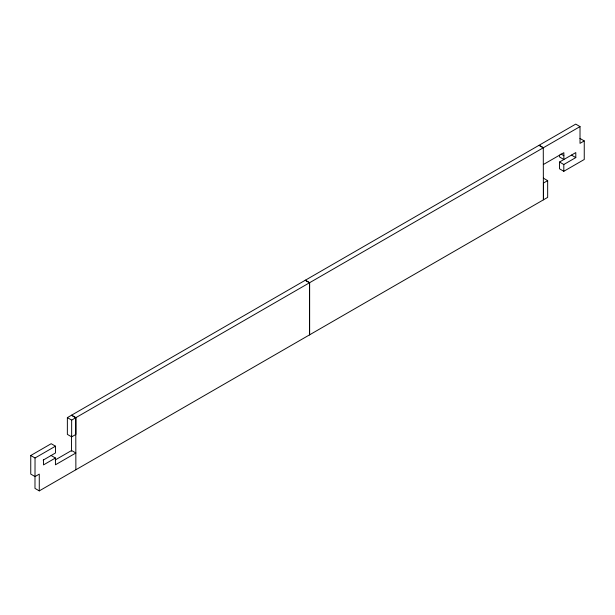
<?xml version="1.0" encoding="UTF-8"?>
<svg xmlns="http://www.w3.org/2000/svg" width="615" height="615" viewBox="0 0 615 615"><rect width="100%" height="100%" fill="white"/><g stroke="black" fill="none" stroke-linecap="round" stroke-linejoin="round"><path stroke-width="0.92" d="M67.373 417.623L67.358 434.39L71.648 436.865L75.891 434.421L75.899 417.662L71.609 415.179L67.373 417.623L71.663 420.107L75.899 417.662M71.648 436.865L71.663 420.107M543.376 178.15L547.665 180.626L547.665 197.392L39.275 490.885L34.978 488.402L35.04 457.983L55.481 446.183L55.481 452.971L43.181 460.128M543.276 147.8L538.986 145.325L71.448 415.256L75.745 417.731L543.276 147.8L543.406 199.829L543.429 183.07L547.665 180.626M580.022 126.598L543.414 147.723L539.124 145.24L575.725 124.115L580.022 126.598L580.022 143.357L584.25 140.912L584.25 159.493L563.809 171.293L559.519 168.817L559.519 162.029L575.794 152.574L575.794 157.586L563.809 164.505L559.519 162.029M39.275 490.885L39.275 474.119L35.04 476.563L30.75 474.088L30.75 455.507L51.191 443.707L55.481 446.183M543.414 164.489L563.855 152.689L563.855 159.47L559.565 156.994L559.565 155.103M55.235 459.951L71.586 450.511L75.876 452.994L55.435 464.794L55.435 458.006L43.496 464.902L43.496 459.889M579.96 138.437L584.25 140.912M571.504 155.111L575.794 157.586M560.995 154.042L563.855 155.695M305.348 280.209L309.645 282.692L309.645 334.791M305.217 280.286L309.506 282.769L309.506 334.868M51.145 455.53L55.435 458.006M30.75 455.507L35.04 457.983M75.745 417.731L75.876 469.76M71.501 436.066L71.54 451.195M563.809 164.505L563.809 171.293"/></g></svg>
